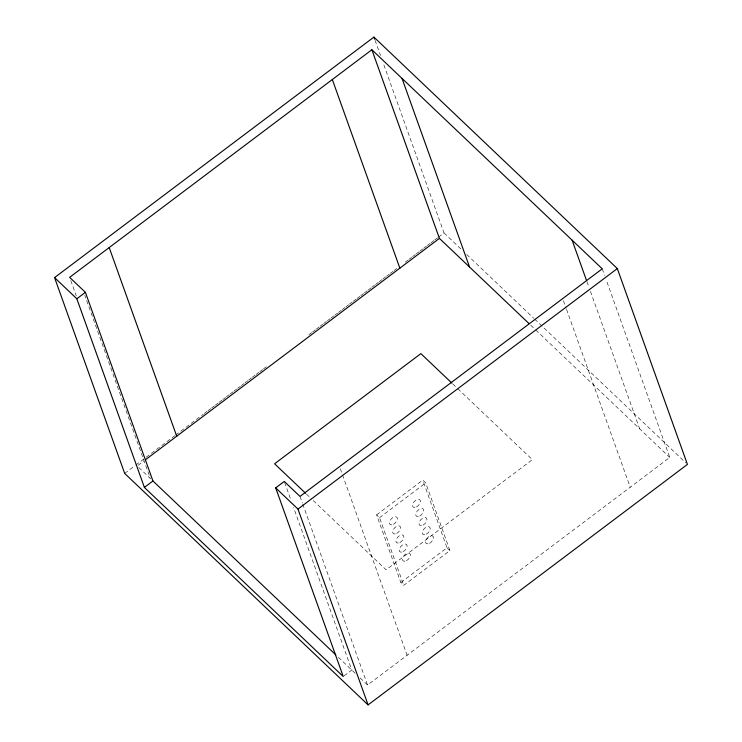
<?xml version="1.0" encoding="UTF-8"?>
<svg xmlns="http://www.w3.org/2000/svg" width="742" height="742" viewBox="0 0 742 742"><rect width="100%" height="100%" fill="white"/><g stroke="black" fill="none" stroke-linecap="round" stroke-linejoin="round"><path stroke-width="0.56" stroke-dasharray="3.71 2.78" d="M124.684 473.424L134.868 465.753M135.786 465.058L174.667 435.786M175.594 435.09L203.364 414.175M204.291 413.48L207.064 411.383M207.992 410.688L210.765 408.601M211.693 407.896L214.466 405.809M215.393 405.113L218.176 403.017M219.094 402.322L221.877 400.235M222.804 399.53L225.577 397.443M226.505 396.747L229.278 394.651M230.206 393.956L232.979 391.869M233.906 391.173L236.679 389.077M237.607 388.381L240.389 386.294M241.308 385.59L244.09 383.503M245.018 382.807L247.791 380.711M248.718 380.015L251.492 377.928M252.419 377.224L255.192 375.137M256.12 374.441L258.902 372.345M259.821 371.649L262.603 369.562M263.531 368.867L266.304 366.771M308.885 334.707L311.659 332.611M312.586 331.915L315.359 329.828M316.287 329.133L319.069 327.036M319.988 326.341L322.77 324.245M323.697 323.549L326.471 321.462M327.398 320.767L330.171 318.67M331.099 317.975L333.872 315.888M334.8 315.183L337.582 313.096M338.5 312.401L341.283 310.304M342.21 309.609L344.984 307.522M345.911 306.826L348.684 304.73M349.612 304.034L352.385 301.938M353.313 301.243L356.086 299.156M357.013 298.46L359.796 296.364M360.714 295.668L363.497 293.582M364.424 292.877L367.197 290.79M368.125 290.094L370.898 287.998M371.825 287.302L374.599 285.216M375.526 284.511L378.309 282.424M379.227 281.728L382.009 279.632M382.937 278.936L385.71 276.849M386.638 276.154L389.411 274.058M390.338 273.362L393.112 271.275M394.039 270.57L396.822 268.483M405.151 262.204L407.924 260.117M408.851 259.422L411.625 257.326M412.552 256.63L415.334 254.543M416.253 253.847L419.035 251.751M419.963 251.056L422.736 248.96M423.663 248.264L426.437 246.177M427.364 245.481L430.137 243.385M431.065 242.69L433.847 240.603M434.766 239.898L437.548 237.811M438.476 237.115L444.022 232.932L383.252 63.209M138.105 465.29L143.623 461.134M376.602 514.874L422.773 480.102L425.704 482.894L449.94 550.573L403.769 585.345L400.838 582.553L376.602 514.874L379.542 517.666L403.769 585.345M379.542 517.666L425.704 482.894M400.838 582.553L447.009 547.782L422.773 480.102M344.093 675.869L351.791 670.063L293.619 507.602M360.083 677.956L367.55 685.052L669.776 457.443L606.14 279.715M444.022 232.932L460.81 248.895M466.69 254.478L533.832 318.337M534.676 319.134L685.756 462.813M530.716 325.209L534.908 329.188M535.743 329.986L669.776 457.443M452.731 383.911L456.924 387.899M457.758 388.697L532.376 459.65L386.09 569.819L312.317 499.663M447.009 547.782L449.94 550.573M306.446 494.079L311.473 498.865M138.837 467.553L150.385 478.534L84.792 295.353M338.371 657.301L355.112 673.226M602.235 268.817L604.582 275.356M586.922 281.58L588.879 287.033M590.437 291.393L639.632 428.774M563.456 300.751L566.155 308.282M566.536 309.358L630.227 487.234M375.072 40.365L380.525 55.594M340.328 468.777L407.098 655.269M300.009 496.426L302.356 502.965M302.745 504.05L367.55 685.052M284.64 482.523L290.892 499.969M70.815 280.624L76.278 295.891M416.466 506.944A4.944 2.847 -46.4 0 0 419.916 499.867A4.944 2.847 -46.4 0 0 413.016 503.428A4.944 2.847 -46.4 0 0 416.466 506.944M393.381 524.334A4.944 2.847 -46.4 0 0 396.831 517.257A4.944 2.847 -46.4 0 0 389.93 520.81A4.944 2.847 -46.4 0 0 393.381 524.334M396.636 533.424A4.944 2.847 -46.4 0 0 400.086 526.347A4.944 2.847 -46.4 0 0 393.186 529.899A4.944 2.847 -46.4 0 0 396.636 533.424M419.722 516.033A4.944 2.847 -46.4 0 0 423.172 508.966A4.944 2.847 -46.4 0 0 416.271 512.518A4.944 2.847 -46.4 0 0 419.722 516.033M422.977 525.132A4.944 2.847 -46.4 0 0 426.427 518.055A4.944 2.847 -46.4 0 0 419.527 521.607A4.944 2.847 -46.4 0 0 422.977 525.132M399.892 542.513A4.944 2.847 -46.4 0 0 403.342 535.436A4.944 2.847 -46.4 0 0 396.441 538.998A4.944 2.847 -46.4 0 0 399.892 542.513M403.147 551.603A4.944 2.847 -46.4 0 0 406.597 544.526A4.944 2.847 -46.4 0 0 399.697 548.088A4.944 2.847 -46.4 0 0 403.147 551.603M426.233 534.221A4.944 2.847 -46.4 0 0 429.683 527.145A4.944 2.847 -46.4 0 0 422.782 530.697A4.944 2.847 -46.4 0 0 426.233 534.221M429.488 543.311A4.944 2.847 -46.4 0 0 432.938 536.234A4.944 2.847 -46.4 0 0 426.038 539.796A4.944 2.847 -46.4 0 0 429.488 543.311M406.403 560.692A4.944 2.847 -46.4 0 0 409.853 553.615A4.944 2.847 -46.4 0 0 402.952 557.177A4.944 2.847 -46.4 0 0 406.403 560.692"/><path stroke-width="1.11" d="M54.565 277.591L373.912 37.1L617.316 268.576L687.435 464.409L368.088 704.9L124.684 473.424L54.565 277.591L76.843 298.785L144.384 487.411L343.231 676.509L275.69 487.884L284.251 481.437L300.009 496.426L602.235 268.817L371.872 49.751L69.646 277.35L85.404 292.339L152.945 480.974L335.848 654.908M76.843 298.785L85.404 292.339M145.46 459.752L439.412 238.377L371.872 49.751M144.384 487.411L152.945 480.974M368.088 704.9L297.978 509.068L617.316 268.576M439.412 238.377L529.046 323.614M451.897 383.113L420.872 353.619L274.586 463.778L305.602 493.282M275.69 487.884L297.978 509.068M572.091 240.148L586.532 280.485M402.025 78.42L469.556 267.046M373.912 37.1L374.691 39.28M332.323 79.533L399.864 268.168M109.195 247.568L176.735 436.194"/></g></svg>
